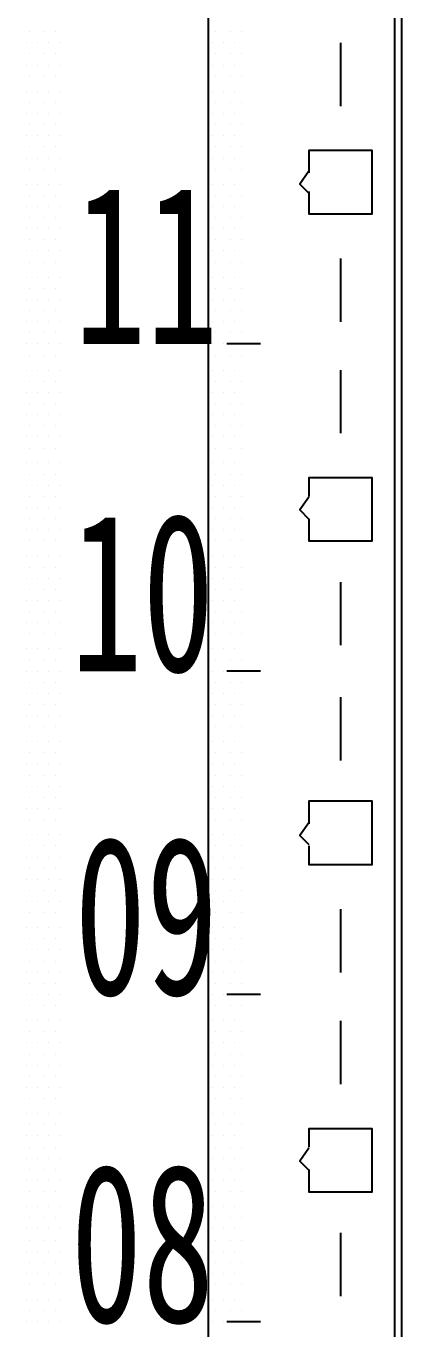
# Model space of a CAD drawing. Header units: metres. Extents: x 17 to 1264, y 17 to 859.
# Drawn here: x 324.4 to 339, y 232.9 to 283.3 of the extents above; entities that cross this region are included whole.
import ezdxf

# ---------------------------------------------------------------- set-up
doc = ezdxf.new("R2010")
doc.units = ezdxf.units.M
for name, color, linetype in [('LINES', 7, 'Continuous'), ('POLYLINES', 4, 'Continuous'), ('TEXTS', 3, 'Continuous')]:
    doc.layers.add(name, color=color, linetype=linetype)

msp = doc.modelspace()

# ---------------------------------------------------------------- linework, layer by layer
at = {"layer": 'LINES'}
for p, q in [((338.97, 144.86), (338.97, 740.16)), ((324.57, 283.1), (324.57, 283.1)), ((325.15, 283.1), (325.15, 283.1)), ((325.58, 283.1), (325.58, 283.1)), ((331.77, 283.1), (331.77, 283.1)), ((332.35, 283.1), (332.35, 283.1)), ((332.78, 283.1), (332.78, 283.1)), ((324.43, 282.67), (324.43, 282.67)), ((324.86, 282.67), (324.86, 282.67)), ((325.29, 282.67), (325.29, 282.67)), ((325.72, 282.67), (325.72, 282.67)), ((331.63, 282.67), (331.63, 282.67)), ((332.06, 282.67), (332.06, 282.67)), ((332.49, 282.67), (332.49, 282.67)), ((336.59, 282.67), (336.59, 280.22)), ((324.57, 282.24), (324.57, 282.24)), ((325.15, 282.24), (325.15, 282.24)), ((325.58, 282.24), (325.58, 282.24)), ((331.77, 282.24), (331.77, 282.24)), ((332.35, 282.24), (332.35, 282.24)), ((332.78, 282.24), (332.78, 282.24)), ((324.43, 281.81), (324.43, 281.81)), ((324.86, 281.81), (324.86, 281.81)), ((325.29, 281.81), (325.29, 281.81)), ((325.72, 281.81), (325.72, 281.81)), ((331.63, 281.81), (331.63, 281.81)), ((332.06, 281.81), (332.06, 281.81)), ((332.49, 281.81), (332.49, 281.81)), ((324.57, 281.38), (324.57, 281.38)), ((325.15, 281.38), (325.15, 281.38)), ((325.58, 281.38), (325.58, 281.38)), ((331.77, 281.38), (331.77, 281.38)), ((332.35, 281.38), (332.35, 281.38)), ((332.78, 281.38), (332.78, 281.38)), ((324.43, 280.8), (324.43, 280.8)), ((324.86, 280.8), (324.86, 280.8)), ((325.29, 280.8), (325.29, 280.8)), ((325.72, 280.8), (325.72, 280.8)), ((331.63, 280.8), (331.63, 280.8)), ((332.06, 280.8), (332.06, 280.8)), ((332.49, 280.8), (332.49, 280.8)), ((324.57, 280.37), (324.57, 280.37)), ((325.15, 280.37), (325.15, 280.37)), ((325.58, 280.37), (325.58, 280.37)), ((331.77, 280.37), (331.77, 280.37)), ((332.35, 280.37), (332.35, 280.37)), ((332.78, 280.37), (332.78, 280.37)), ((324.43, 279.94), (324.43, 279.94)), ((324.86, 279.94), (324.86, 279.94)), ((325.29, 279.94), (325.29, 279.94)), ((325.72, 279.94), (325.72, 279.94)), ((331.63, 279.94), (331.63, 279.94)), ((332.06, 279.94), (332.06, 279.94)), ((332.49, 279.94), (332.49, 279.94)), ((324.43, 279.07), (324.43, 279.07)), ((324.57, 279.5), (324.57, 279.5)), ((324.86, 279.07), (324.86, 279.07)), ((325.15, 279.5), (325.15, 279.5)), ((325.29, 279.07), (325.29, 279.07)), ((325.58, 279.5), (325.58, 279.5)), ((325.72, 279.07), (325.72, 279.07)), ((331.63, 279.07), (331.63, 279.07)), ((331.77, 279.5), (331.77, 279.5)), ((332.06, 279.07), (332.06, 279.07)), ((332.35, 279.5), (332.35, 279.5)), ((332.49, 279.07), (332.49, 279.07)), ((332.78, 279.5), (332.78, 279.5)), ((324.57, 278.64), (324.57, 278.64)), ((325.15, 278.64), (325.15, 278.64)), ((325.58, 278.64), (325.58, 278.64)), ((331.77, 278.64), (331.77, 278.64)), ((332.35, 278.64), (332.35, 278.64)), ((332.78, 278.64), (332.78, 278.64)), ((324.43, 278.21), (324.43, 278.21)), ((324.86, 278.21), (324.86, 278.21)), ((325.29, 278.21), (325.29, 278.21)), ((325.72, 278.21), (325.72, 278.21)), ((331.63, 278.21), (331.63, 278.21)), ((332.06, 278.21), (332.06, 278.21)), ((332.49, 278.21), (332.49, 278.21)), ((324.57, 277.78), (324.57, 277.78)), ((325.15, 277.78), (325.15, 277.78)), ((325.58, 277.78), (325.58, 277.78)), ((331.77, 277.78), (331.77, 277.78)), ((332.35, 277.78), (332.35, 277.78)), ((332.78, 277.78), (332.78, 277.78)), ((324.43, 277.2), (324.43, 277.2)), ((324.86, 277.2), (324.86, 277.2)), ((325.29, 277.2), (325.29, 277.2)), ((325.72, 277.2), (325.72, 277.2)), ((331.63, 277.2), (331.63, 277.2)), ((332.06, 277.2), (332.06, 277.2)), ((332.49, 277.2), (332.49, 277.2)), ((324.57, 276.77), (324.57, 276.77)), ((325.15, 276.77), (325.15, 276.77)), ((325.58, 276.77), (325.58, 276.77)), ((331.77, 276.77), (331.77, 276.77)), ((332.35, 276.77), (332.35, 276.77)), ((332.78, 276.77), (332.78, 276.77)), ((324.43, 276.34), (324.43, 276.34)), ((324.86, 276.34), (324.86, 276.34)), ((325.29, 276.34), (325.29, 276.34)), ((325.72, 276.34), (325.72, 276.34)), ((331.63, 276.34), (331.63, 276.34)), ((332.06, 276.34), (332.06, 276.34)), ((332.49, 276.34), (332.49, 276.34)), ((324.57, 275.9), (324.57, 275.9)), ((325.15, 275.9), (325.15, 275.9)), ((325.58, 275.9), (325.58, 275.9)), ((331.77, 275.9), (331.77, 275.9)), ((332.35, 275.9), (332.35, 275.9)), ((332.78, 275.9), (332.78, 275.9)), ((324.43, 275.47), (324.43, 275.47)), ((324.57, 275.04), (324.57, 275.04)), ((324.86, 275.47), (324.86, 275.47)), ((325.15, 275.04), (325.15, 275.04)), ((325.29, 275.47), (325.29, 275.47)), ((325.58, 275.04), (325.58, 275.04)), ((325.72, 275.47), (325.72, 275.47)), ((331.63, 275.47), (331.63, 275.47)), ((331.77, 275.04), (331.77, 275.04)), ((332.06, 275.47), (332.06, 275.47)), ((332.35, 275.04), (332.35, 275.04)), ((332.49, 275.47), (332.49, 275.47)), ((332.78, 275.04), (332.78, 275.04)), ((324.43, 274.61), (324.43, 274.61)), ((324.86, 274.61), (324.86, 274.61)), ((325.29, 274.61), (325.29, 274.61)), ((325.72, 274.61), (325.72, 274.61)), ((331.63, 274.61), (331.63, 274.61)), ((332.06, 274.61), (332.06, 274.61)), ((332.49, 274.61), (332.49, 274.61)), ((324.57, 274.18), (324.57, 274.18)), ((325.15, 274.18), (325.15, 274.18)), ((325.58, 274.18), (325.58, 274.18)), ((331.77, 274.18), (331.77, 274.18)), ((332.35, 274.18), (332.35, 274.18)), ((332.78, 274.18), (332.78, 274.18)), ((336.59, 274.32), (336.59, 271.87)), ((324.43, 273.6), (324.43, 273.6)), ((324.86, 273.6), (324.86, 273.6)), ((325.29, 273.6), (325.29, 273.6)), ((325.72, 273.6), (325.72, 273.6)), ((331.63, 273.6), (331.63, 273.6)), ((332.06, 273.6), (332.06, 273.6)), ((332.49, 273.6), (332.49, 273.6)), ((324.57, 273.17), (324.57, 273.17)), ((325.15, 273.17), (325.15, 273.17)), ((325.58, 273.17), (325.58, 273.17)), ((331.77, 273.17), (331.77, 273.17)), ((332.35, 273.17), (332.35, 273.17)), ((332.78, 273.17), (332.78, 273.17)), ((324.43, 272.74), (324.43, 272.74)), ((324.86, 272.74), (324.86, 272.74)), ((325.29, 272.74), (325.29, 272.74)), ((325.72, 272.74), (325.72, 272.74)), ((331.63, 272.74), (331.63, 272.74)), ((332.06, 272.74), (332.06, 272.74)), ((332.49, 272.74), (332.49, 272.74)), ((324.57, 272.3), (324.57, 272.3)), ((325.15, 272.3), (325.15, 272.3)), ((325.58, 272.3), (325.58, 272.3)), ((331.77, 272.3), (331.77, 272.3)), ((332.35, 272.3), (332.35, 272.3)), ((332.78, 272.3), (332.78, 272.3)), ((324.43, 271.87), (324.43, 271.87)), ((324.86, 271.87), (324.86, 271.87)), ((325.29, 271.87), (325.29, 271.87)), ((325.72, 271.87), (325.72, 271.87)), ((331.63, 271.87), (331.63, 271.87)), ((332.06, 271.87), (332.06, 271.87)), ((332.49, 271.87), (332.49, 271.87)), ((324.43, 271.01), (324.43, 271.01)), ((324.57, 271.44), (324.57, 271.44)), ((324.86, 271.01), (324.86, 271.01)), ((325.15, 271.44), (325.15, 271.44)), ((325.29, 271.01), (325.29, 271.01)), ((325.58, 271.44), (325.58, 271.44)), ((325.72, 271.01), (325.72, 271.01)), ((331.63, 271.01), (331.63, 271.01)), ((331.77, 271.44), (331.77, 271.44)), ((332.06, 271.01), (332.06, 271.01)), ((333.5, 271.01), (332.2, 271.01)), ((332.35, 271.44), (332.35, 271.44)), ((332.49, 271.01), (332.49, 271.01)), ((332.78, 271.44), (332.78, 271.44)), ((324.57, 270.58), (324.57, 270.58)), ((325.15, 270.58), (325.15, 270.58)), ((325.58, 270.58), (325.58, 270.58)), ((331.77, 270.58), (331.77, 270.58)), ((332.35, 270.58), (332.35, 270.58)), ((332.78, 270.58), (332.78, 270.58)), ((324.43, 270), (324.43, 270)), ((324.86, 270), (324.86, 270)), ((325.29, 270), (325.29, 270)), ((325.72, 270), (325.72, 270)), ((331.63, 270), (331.63, 270)), ((332.06, 270), (332.06, 270)), ((332.49, 270), (332.49, 270)), ((336.59, 270), (336.59, 267.55)), ((324.57, 269.57), (324.57, 269.57)), ((325.15, 269.57), (325.15, 269.57)), ((325.58, 269.57), (325.58, 269.57)), ((331.77, 269.57), (331.77, 269.57)), ((332.35, 269.57), (332.35, 269.57)), ((332.78, 269.57), (332.78, 269.57)), ((324.43, 269.14), (324.43, 269.14)), ((324.86, 269.14), (324.86, 269.14)), ((325.29, 269.14), (325.29, 269.14)), ((325.72, 269.14), (325.72, 269.14)), ((331.63, 269.14), (331.63, 269.14)), ((332.06, 269.14), (332.06, 269.14)), ((332.49, 269.14), (332.49, 269.14)), ((324.57, 268.7), (324.57, 268.7)), ((325.15, 268.7), (325.15, 268.7)), ((325.58, 268.7), (325.58, 268.7)), ((331.77, 268.7), (331.77, 268.7)), ((332.35, 268.7), (332.35, 268.7)), ((332.78, 268.7), (332.78, 268.7)), ((324.43, 268.27), (324.43, 268.27)), ((324.86, 268.27), (324.86, 268.27)), ((325.29, 268.27), (325.29, 268.27)), ((325.72, 268.27), (325.72, 268.27)), ((331.63, 268.27), (331.63, 268.27)), ((332.06, 268.27), (332.06, 268.27)), ((332.49, 268.27), (332.49, 268.27)), ((324.57, 267.84), (324.57, 267.84)), ((325.15, 267.84), (325.15, 267.84)), ((325.58, 267.84), (325.58, 267.84)), ((331.77, 267.84), (331.77, 267.84)), ((332.35, 267.84), (332.35, 267.84)), ((332.78, 267.84), (332.78, 267.84)), ((324.43, 267.41), (324.43, 267.41)), ((324.57, 266.98), (324.57, 266.98)), ((324.86, 267.41), (324.86, 267.41)), ((325.15, 266.98), (325.15, 266.98)), ((325.29, 267.41), (325.29, 267.41)), ((325.58, 266.98), (325.58, 266.98)), ((325.72, 267.41), (325.72, 267.41)), ((331.63, 267.41), (331.63, 267.41)), ((331.77, 266.98), (331.77, 266.98)), ((332.06, 267.41), (332.06, 267.41)), ((332.35, 266.98), (332.35, 266.98)), ((332.49, 267.41), (332.49, 267.41)), ((332.78, 266.98), (332.78, 266.98)), ((324.43, 266.4), (324.43, 266.4)), ((324.57, 265.97), (324.57, 265.97)), ((324.86, 266.4), (324.86, 266.4)), ((325.15, 265.97), (325.15, 265.97)), ((325.29, 266.4), (325.29, 266.4)), ((325.58, 265.97), (325.58, 265.97)), ((325.72, 266.4), (325.72, 266.4)), ((331.63, 266.4), (331.63, 266.4)), ((331.77, 265.97), (331.77, 265.97)), ((332.06, 266.4), (332.06, 266.4)), ((332.35, 265.97), (332.35, 265.97)), ((332.49, 266.4), (332.49, 266.4)), ((332.78, 265.97), (332.78, 265.97)), ((324.43, 265.54), (324.43, 265.54)), ((324.86, 265.54), (324.86, 265.54)), ((325.29, 265.54), (325.29, 265.54)), ((325.72, 265.54), (325.72, 265.54)), ((331.63, 265.54), (331.63, 265.54)), ((332.06, 265.54), (332.06, 265.54)), ((332.49, 265.54), (332.49, 265.54)), ((324.57, 265.1), (324.57, 265.1)), ((325.15, 265.1), (325.15, 265.1)), ((325.58, 265.1), (325.58, 265.1)), ((331.77, 265.1), (331.77, 265.1)), ((332.35, 265.1), (332.35, 265.1)), ((332.78, 265.1), (332.78, 265.1)), ((324.43, 264.67), (324.43, 264.67)), ((324.86, 264.67), (324.86, 264.67)), ((325.29, 264.67), (325.29, 264.67)), ((325.72, 264.67), (325.72, 264.67)), ((331.63, 264.67), (331.63, 264.67)), ((332.06, 264.67), (332.06, 264.67)), ((332.49, 264.67), (332.49, 264.67)), ((324.57, 264.24), (324.57, 264.24)), ((325.15, 264.24), (325.15, 264.24)), ((325.58, 264.24), (325.58, 264.24)), ((331.77, 264.24), (331.77, 264.24)), ((332.35, 264.24), (332.35, 264.24)), ((332.78, 264.24), (332.78, 264.24)), ((324.43, 263.81), (324.43, 263.81)), ((324.57, 263.38), (324.57, 263.38)), ((324.86, 263.81), (324.86, 263.81)), ((325.15, 263.38), (325.15, 263.38)), ((325.29, 263.81), (325.29, 263.81)), ((325.58, 263.38), (325.58, 263.38)), ((325.72, 263.81), (325.72, 263.81)), ((331.63, 263.81), (331.63, 263.81)), ((331.77, 263.38), (331.77, 263.38)), ((332.06, 263.81), (332.06, 263.81)), ((332.35, 263.38), (332.35, 263.38)), ((332.49, 263.81), (332.49, 263.81)), ((332.78, 263.38), (332.78, 263.38)), ((324.43, 262.8), (324.43, 262.8)), ((324.57, 262.37), (324.57, 262.37)), ((324.86, 262.8), (324.86, 262.8)), ((325.15, 262.37), (325.15, 262.37)), ((325.29, 262.8), (325.29, 262.8)), ((325.58, 262.37), (325.58, 262.37)), ((325.72, 262.8), (325.72, 262.8)), ((331.63, 262.8), (331.63, 262.8)), ((331.77, 262.37), (331.77, 262.37)), ((332.06, 262.8), (332.06, 262.8)), ((332.35, 262.37), (332.35, 262.37)), ((332.49, 262.8), (332.49, 262.8)), ((332.78, 262.37), (332.78, 262.37)), ((324.43, 261.94), (324.43, 261.94)), ((324.86, 261.94), (324.86, 261.94)), ((325.29, 261.94), (325.29, 261.94)), ((325.72, 261.94), (325.72, 261.94)), ((331.63, 261.94), (331.63, 261.94)), ((332.06, 261.94), (332.06, 261.94)), ((332.49, 261.94), (332.49, 261.94)), ((324.57, 261.5), (324.57, 261.5)), ((325.15, 261.5), (325.15, 261.5)), ((325.58, 261.5), (325.58, 261.5)), ((331.77, 261.5), (331.77, 261.5)), ((332.35, 261.5), (332.35, 261.5)), ((332.78, 261.5), (332.78, 261.5)), ((336.59, 261.79), (336.59, 259.34)), ((324.43, 261.07), (324.43, 261.07)), ((324.86, 261.07), (324.86, 261.07)), ((325.29, 261.07), (325.29, 261.07)), ((325.72, 261.07), (325.72, 261.07)), ((331.63, 261.07), (331.63, 261.07)), ((332.06, 261.07), (332.06, 261.07)), ((332.49, 261.07), (332.49, 261.07)), ((324.57, 260.64), (324.57, 260.64)), ((325.15, 260.64), (325.15, 260.64)), ((325.58, 260.64), (325.58, 260.64)), ((331.77, 260.64), (331.77, 260.64)), ((332.35, 260.64), (332.35, 260.64)), ((332.78, 260.64), (332.78, 260.64)), ((324.43, 260.21), (324.43, 260.21)), ((324.86, 260.21), (324.86, 260.21)), ((325.29, 260.21), (325.29, 260.21)), ((325.72, 260.21), (325.72, 260.21)), ((331.63, 260.21), (331.63, 260.21)), ((332.06, 260.21), (332.06, 260.21)), ((332.49, 260.21), (332.49, 260.21)), ((324.57, 259.78), (324.57, 259.78)), ((325.15, 259.78), (325.15, 259.78)), ((325.58, 259.78), (325.58, 259.78)), ((331.77, 259.78), (331.77, 259.78)), ((332.35, 259.78), (332.35, 259.78)), ((332.78, 259.78), (332.78, 259.78)), ((324.43, 259.2), (324.43, 259.2)), ((324.86, 259.2), (324.86, 259.2)), ((325.29, 259.2), (325.29, 259.2)), ((325.72, 259.2), (325.72, 259.2)), ((331.63, 259.2), (331.63, 259.2)), ((332.06, 259.2), (332.06, 259.2)), ((332.49, 259.2), (332.49, 259.2)), ((324.43, 258.34), (324.43, 258.34)), ((324.57, 258.77), (324.57, 258.77)), ((324.86, 258.34), (324.86, 258.34)), ((325.15, 258.77), (325.15, 258.77)), ((325.29, 258.34), (325.29, 258.34)), ((325.58, 258.77), (325.58, 258.77)), ((325.72, 258.34), (325.72, 258.34)), ((331.63, 258.34), (331.63, 258.34)), ((331.77, 258.77), (331.77, 258.77)), ((332.06, 258.34), (332.06, 258.34)), ((333.5, 258.34), (332.2, 258.34)), ((332.35, 258.77), (332.35, 258.77)), ((332.49, 258.34), (332.49, 258.34)), ((332.78, 258.77), (332.78, 258.77)), ((324.57, 257.9), (324.57, 257.9)), ((325.15, 257.9), (325.15, 257.9)), ((325.58, 257.9), (325.58, 257.9)), ((331.77, 257.9), (331.77, 257.9)), ((332.35, 257.9), (332.35, 257.9)), ((332.78, 257.9), (332.78, 257.9)), ((324.43, 257.47), (324.43, 257.47)), ((324.86, 257.47), (324.86, 257.47)), ((325.29, 257.47), (325.29, 257.47)), ((325.72, 257.47), (325.72, 257.47)), ((331.63, 257.47), (331.63, 257.47)), ((332.06, 257.47), (332.06, 257.47)), ((332.49, 257.47), (332.49, 257.47)), ((336.59, 257.33), (336.59, 254.88)), ((324.57, 257.04), (324.57, 257.04)), ((325.15, 257.04), (325.15, 257.04)), ((325.58, 257.04), (325.58, 257.04)), ((331.77, 257.04), (331.77, 257.04)), ((332.35, 257.04), (332.35, 257.04)), ((332.78, 257.04), (332.78, 257.04)), ((324.43, 256.61), (324.43, 256.61)), ((324.86, 256.61), (324.86, 256.61)), ((325.29, 256.61), (325.29, 256.61)), ((325.72, 256.61), (325.72, 256.61)), ((331.63, 256.61), (331.63, 256.61)), ((332.06, 256.61), (332.06, 256.61)), ((332.49, 256.61), (332.49, 256.61)), ((324.57, 256.18), (324.57, 256.18)), ((325.15, 256.18), (325.15, 256.18)), ((325.58, 256.18), (325.58, 256.18)), ((331.77, 256.18), (331.77, 256.18)), ((332.35, 256.18), (332.35, 256.18)), ((332.78, 256.18), (332.78, 256.18)), ((324.43, 255.6), (324.43, 255.6)), ((324.86, 255.6), (324.86, 255.6)), ((325.29, 255.6), (325.29, 255.6)), ((325.72, 255.6), (325.72, 255.6)), ((331.63, 255.6), (331.63, 255.6)), ((332.06, 255.6), (332.06, 255.6)), ((332.49, 255.6), (332.49, 255.6)), ((324.57, 255.17), (324.57, 255.17)), ((325.15, 255.17), (325.15, 255.17)), ((325.58, 255.17), (325.58, 255.17)), ((331.77, 255.17), (331.77, 255.17)), ((332.35, 255.17), (332.35, 255.17)), ((332.78, 255.17), (332.78, 255.17)), ((324.43, 254.74), (324.43, 254.74)), ((324.57, 254.3), (324.57, 254.3)), ((324.86, 254.74), (324.86, 254.74)), ((325.15, 254.3), (325.15, 254.3)), ((325.29, 254.74), (325.29, 254.74)), ((325.58, 254.3), (325.58, 254.3)), ((325.72, 254.74), (325.72, 254.74)), ((331.63, 254.74), (331.63, 254.74)), ((331.77, 254.3), (331.77, 254.3)), ((332.06, 254.74), (332.06, 254.74)), ((332.35, 254.3), (332.35, 254.3)), ((332.49, 254.74), (332.49, 254.74)), ((332.78, 254.3), (332.78, 254.3)), ((324.43, 253.87), (324.43, 253.87)), ((324.86, 253.87), (324.86, 253.87)), ((325.29, 253.87), (325.29, 253.87)), ((325.72, 253.87), (325.72, 253.87)), ((331.63, 253.87), (331.63, 253.87)), ((332.06, 253.87), (332.06, 253.87)), ((332.49, 253.87), (332.49, 253.87)), ((324.57, 253.44), (324.57, 253.44)), ((325.15, 253.44), (325.15, 253.44)), ((325.58, 253.44), (325.58, 253.44)), ((331.77, 253.44), (331.77, 253.44)), ((332.35, 253.44), (332.35, 253.44)), ((332.78, 253.44), (332.78, 253.44)), ((324.43, 253.01), (324.43, 253.01)), ((324.86, 253.01), (324.86, 253.01)), ((325.29, 253.01), (325.29, 253.01)), ((325.72, 253.01), (325.72, 253.01)), ((331.63, 253.01), (331.63, 253.01)), ((332.06, 253.01), (332.06, 253.01)), ((332.49, 253.01), (332.49, 253.01)), ((324.57, 252.58), (324.57, 252.58)), ((325.15, 252.58), (325.15, 252.58)), ((325.58, 252.58), (325.58, 252.58)), ((331.77, 252.58), (331.77, 252.58)), ((332.35, 252.58), (332.35, 252.58)), ((332.78, 252.58), (332.78, 252.58)), ((324.43, 252), (324.43, 252)), ((324.86, 252), (324.86, 252)), ((325.29, 252), (325.29, 252)), ((325.72, 252), (325.72, 252)), ((331.63, 252), (331.63, 252)), ((332.06, 252), (332.06, 252)), ((332.49, 252), (332.49, 252)), ((324.57, 251.57), (324.57, 251.57)), ((325.15, 251.57), (325.15, 251.57)), ((325.58, 251.57), (325.58, 251.57)), ((331.77, 251.57), (331.77, 251.57)), ((332.35, 251.57), (332.35, 251.57)), ((332.78, 251.57), (332.78, 251.57)), ((324.43, 251.14), (324.43, 251.14)), ((324.86, 251.14), (324.86, 251.14)), ((325.29, 251.14), (325.29, 251.14)), ((325.72, 251.14), (325.72, 251.14)), ((331.63, 251.14), (331.63, 251.14)), ((332.06, 251.14), (332.06, 251.14)), ((332.49, 251.14), (332.49, 251.14)), ((324.43, 250.27), (324.43, 250.27)), ((324.57, 250.7), (324.57, 250.7)), ((324.86, 250.27), (324.86, 250.27)), ((325.15, 250.7), (325.15, 250.7)), ((325.29, 250.27), (325.29, 250.27)), ((325.58, 250.7), (325.58, 250.7)), ((325.72, 250.27), (325.72, 250.27)), ((331.63, 250.27), (331.63, 250.27)), ((331.77, 250.7), (331.77, 250.7)), ((332.06, 250.27), (332.06, 250.27)), ((332.35, 250.7), (332.35, 250.7)), ((332.49, 250.27), (332.49, 250.27)), ((332.78, 250.7), (332.78, 250.7)), ((324.57, 249.84), (324.57, 249.84)), ((325.15, 249.84), (325.15, 249.84)), ((325.58, 249.84), (325.58, 249.84)), ((331.77, 249.84), (331.77, 249.84)), ((332.35, 249.84), (332.35, 249.84)), ((332.78, 249.84), (332.78, 249.84)), ((324.43, 249.41), (324.43, 249.41)), ((324.86, 249.41), (324.86, 249.41)), ((325.29, 249.41), (325.29, 249.41)), ((325.72, 249.41), (325.72, 249.41)), ((331.63, 249.41), (331.63, 249.41)), ((332.06, 249.41), (332.06, 249.41)), ((332.49, 249.41), (332.49, 249.41)), ((324.57, 248.98), (324.57, 248.98)), ((325.15, 248.98), (325.15, 248.98)), ((325.58, 248.98), (325.58, 248.98)), ((331.77, 248.98), (331.77, 248.98)), ((332.35, 248.98), (332.35, 248.98)), ((332.78, 248.98), (332.78, 248.98)), ((336.59, 249.12), (336.59, 246.67)), ((324.43, 248.4), (324.43, 248.4)), ((324.86, 248.4), (324.86, 248.4)), ((325.29, 248.4), (325.29, 248.4)), ((325.72, 248.4), (325.72, 248.4)), ((331.63, 248.4), (331.63, 248.4)), ((332.06, 248.4), (332.06, 248.4)), ((332.49, 248.4), (332.49, 248.4)), ((324.57, 247.97), (324.57, 247.97)), ((325.15, 247.97), (325.15, 247.97)), ((325.58, 247.97), (325.58, 247.97)), ((331.77, 247.97), (331.77, 247.97)), ((332.35, 247.97), (332.35, 247.97)), ((332.78, 247.97), (332.78, 247.97)), ((324.43, 247.54), (324.43, 247.54)), ((324.86, 247.54), (324.86, 247.54)), ((325.29, 247.54), (325.29, 247.54)), ((325.72, 247.54), (325.72, 247.54)), ((331.63, 247.54), (331.63, 247.54)), ((332.06, 247.54), (332.06, 247.54)), ((332.49, 247.54), (332.49, 247.54)), ((324.57, 247.1), (324.57, 247.1)), ((325.15, 247.1), (325.15, 247.1)), ((325.58, 247.1), (325.58, 247.1)), ((331.77, 247.1), (331.77, 247.1)), ((332.35, 247.1), (332.35, 247.1)), ((332.78, 247.1), (332.78, 247.1)), ((324.43, 246.67), (324.43, 246.67)), ((324.57, 246.24), (324.57, 246.24)), ((324.86, 246.67), (324.86, 246.67)), ((325.15, 246.24), (325.15, 246.24)), ((325.29, 246.67), (325.29, 246.67)), ((325.58, 246.24), (325.58, 246.24)), ((325.72, 246.67), (325.72, 246.67)), ((331.63, 246.67), (331.63, 246.67)), ((331.77, 246.24), (331.77, 246.24)), ((332.06, 246.67), (332.06, 246.67)), ((332.35, 246.24), (332.35, 246.24)), ((332.49, 246.67), (332.49, 246.67)), ((332.78, 246.24), (332.78, 246.24)), ((324.43, 245.81), (324.43, 245.81)), ((324.86, 245.81), (324.86, 245.81)), ((325.29, 245.81), (325.29, 245.81)), ((325.72, 245.81), (325.72, 245.81)), ((331.63, 245.81), (331.63, 245.81)), ((332.06, 245.81), (332.06, 245.81)), ((333.5, 245.81), (332.2, 245.81)), ((332.49, 245.81), (332.49, 245.81)), ((324.57, 245.38), (324.57, 245.38)), ((325.15, 245.38), (325.15, 245.38)), ((325.58, 245.38), (325.58, 245.38)), ((331.77, 245.38), (331.77, 245.38)), ((332.35, 245.38), (332.35, 245.38)), ((332.78, 245.38), (332.78, 245.38)), ((324.43, 244.8), (324.43, 244.8)), ((324.86, 244.8), (324.86, 244.8)), ((325.29, 244.8), (325.29, 244.8)), ((325.72, 244.8), (325.72, 244.8)), ((331.63, 244.8), (331.63, 244.8)), ((332.06, 244.8), (332.06, 244.8)), ((332.49, 244.8), (332.49, 244.8)), ((336.59, 244.8), (336.59, 242.35)), ((324.57, 244.37), (324.57, 244.37)), ((325.15, 244.37), (325.15, 244.37)), ((325.58, 244.37), (325.58, 244.37)), ((331.77, 244.37), (331.77, 244.37)), ((332.35, 244.37), (332.35, 244.37)), ((332.78, 244.37), (332.78, 244.37)), ((324.43, 243.94), (324.43, 243.94)), ((324.86, 243.94), (324.86, 243.94)), ((325.29, 243.94), (325.29, 243.94)), ((325.72, 243.94), (325.72, 243.94)), ((331.63, 243.94), (331.63, 243.94)), ((332.06, 243.94), (332.06, 243.94)), ((332.49, 243.94), (332.49, 243.94)), ((324.57, 243.5), (324.57, 243.5)), ((325.15, 243.5), (325.15, 243.5)), ((325.58, 243.5), (325.58, 243.5)), ((331.77, 243.5), (331.77, 243.5)), ((332.35, 243.5), (332.35, 243.5)), ((332.78, 243.5), (332.78, 243.5)), ((324.43, 243.07), (324.43, 243.07)), ((324.86, 243.07), (324.86, 243.07)), ((325.29, 243.07), (325.29, 243.07)), ((325.72, 243.07), (325.72, 243.07)), ((331.63, 243.07), (331.63, 243.07)), ((332.06, 243.07), (332.06, 243.07)), ((332.49, 243.07), (332.49, 243.07)), ((324.43, 242.21), (324.43, 242.21)), ((324.57, 242.64), (324.57, 242.64)), ((324.86, 242.21), (324.86, 242.21)), ((325.15, 242.64), (325.15, 242.64)), ((325.29, 242.21), (325.29, 242.21)), ((325.58, 242.64), (325.58, 242.64)), ((325.72, 242.21), (325.72, 242.21)), ((331.63, 242.21), (331.63, 242.21)), ((331.77, 242.64), (331.77, 242.64)), ((332.06, 242.21), (332.06, 242.21)), ((332.35, 242.64), (332.35, 242.64)), ((332.49, 242.21), (332.49, 242.21)), ((332.78, 242.64), (332.78, 242.64)), ((324.57, 241.78), (324.57, 241.78)), ((325.15, 241.78), (325.15, 241.78)), ((325.58, 241.78), (325.58, 241.78)), ((331.77, 241.78), (331.77, 241.78)), ((332.35, 241.78), (332.35, 241.78)), ((332.78, 241.78), (332.78, 241.78)), ((324.43, 241.2), (324.43, 241.2)), ((324.86, 241.2), (324.86, 241.2)), ((325.29, 241.2), (325.29, 241.2)), ((325.72, 241.2), (325.72, 241.2)), ((331.63, 241.2), (331.63, 241.2)), ((332.06, 241.2), (332.06, 241.2)), ((332.49, 241.2), (332.49, 241.2)), ((324.57, 240.77), (324.57, 240.77)), ((325.15, 240.77), (325.15, 240.77)), ((325.58, 240.77), (325.58, 240.77)), ((331.77, 240.77), (331.77, 240.77)), ((332.35, 240.77), (332.35, 240.77)), ((332.78, 240.77), (332.78, 240.77)), ((324.43, 240.34), (324.43, 240.34)), ((324.86, 240.34), (324.86, 240.34)), ((325.29, 240.34), (325.29, 240.34)), ((325.72, 240.34), (325.72, 240.34)), ((331.63, 240.34), (331.63, 240.34)), ((332.06, 240.34), (332.06, 240.34)), ((332.49, 240.34), (332.49, 240.34)), ((324.57, 239.9), (324.57, 239.9)), ((325.15, 239.9), (325.15, 239.9)), ((325.58, 239.9), (325.58, 239.9)), ((331.77, 239.9), (331.77, 239.9)), ((332.35, 239.9), (332.35, 239.9)), ((332.78, 239.9), (332.78, 239.9)), ((324.43, 239.47), (324.43, 239.47)), ((324.86, 239.47), (324.86, 239.47)), ((325.29, 239.47), (325.29, 239.47)), ((325.72, 239.47), (325.72, 239.47)), ((331.63, 239.47), (331.63, 239.47)), ((332.06, 239.47), (332.06, 239.47)), ((332.49, 239.47), (332.49, 239.47)), ((324.57, 239.04), (324.57, 239.04)), ((325.15, 239.04), (325.15, 239.04)), ((325.58, 239.04), (325.58, 239.04)), ((331.77, 239.04), (331.77, 239.04)), ((332.35, 239.04), (332.35, 239.04)), ((332.78, 239.04), (332.78, 239.04)), ((324.43, 238.61), (324.43, 238.61)), ((324.57, 238.18), (324.57, 238.18)), ((324.86, 238.61), (324.86, 238.61)), ((325.15, 238.18), (325.15, 238.18)), ((325.29, 238.61), (325.29, 238.61)), ((325.58, 238.18), (325.58, 238.18)), ((325.72, 238.61), (325.72, 238.61)), ((331.63, 238.61), (331.63, 238.61)), ((331.77, 238.18), (331.77, 238.18)), ((332.06, 238.61), (332.06, 238.61)), ((332.35, 238.18), (332.35, 238.18)), ((332.49, 238.61), (332.49, 238.61)), ((332.78, 238.18), (332.78, 238.18)), ((324.43, 237.6), (324.43, 237.6)), ((324.57, 237.17), (324.57, 237.17)), ((324.86, 237.6), (324.86, 237.6)), ((325.15, 237.17), (325.15, 237.17)), ((325.29, 237.6), (325.29, 237.6)), ((325.58, 237.17), (325.58, 237.17)), ((325.72, 237.6), (325.72, 237.6)), ((331.63, 237.6), (331.63, 237.6)), ((331.77, 237.17), (331.77, 237.17)), ((332.06, 237.6), (332.06, 237.6)), ((332.35, 237.17), (332.35, 237.17)), ((332.49, 237.6), (332.49, 237.6)), ((332.78, 237.17), (332.78, 237.17)), ((324.43, 236.74), (324.43, 236.74)), ((324.86, 236.74), (324.86, 236.74)), ((325.29, 236.74), (325.29, 236.74)), ((325.72, 236.74), (325.72, 236.74)), ((331.63, 236.74), (331.63, 236.74)), ((332.06, 236.74), (332.06, 236.74)), ((332.49, 236.74), (332.49, 236.74)), ((324.57, 236.3), (324.57, 236.3)), ((325.15, 236.3), (325.15, 236.3)), ((325.58, 236.3), (325.58, 236.3)), ((331.77, 236.3), (331.77, 236.3)), ((332.35, 236.3), (332.35, 236.3)), ((332.78, 236.3), (332.78, 236.3)), ((336.59, 236.59), (336.59, 234.14)), ((324.43, 235.87), (324.43, 235.87)), ((324.86, 235.87), (324.86, 235.87)), ((325.29, 235.87), (325.29, 235.87)), ((325.72, 235.87), (325.72, 235.87)), ((331.63, 235.87), (331.63, 235.87)), ((332.06, 235.87), (332.06, 235.87)), ((332.49, 235.87), (332.49, 235.87)), ((324.57, 235.44), (324.57, 235.44)), ((325.15, 235.44), (325.15, 235.44)), ((325.58, 235.44), (325.58, 235.44)), ((331.77, 235.44), (331.77, 235.44)), ((332.35, 235.44), (332.35, 235.44)), ((332.78, 235.44), (332.78, 235.44)), ((324.43, 235.01), (324.43, 235.01)), ((324.86, 235.01), (324.86, 235.01)), ((325.29, 235.01), (325.29, 235.01)), ((325.72, 235.01), (325.72, 235.01)), ((331.63, 235.01), (331.63, 235.01)), ((332.06, 235.01), (332.06, 235.01)), ((332.49, 235.01), (332.49, 235.01)), ((324.57, 234.58), (324.57, 234.58)), ((325.15, 234.58), (325.15, 234.58)), ((325.58, 234.58), (325.58, 234.58)), ((331.77, 234.58), (331.77, 234.58)), ((332.35, 234.58), (332.35, 234.58)), ((332.78, 234.58), (332.78, 234.58)), ((324.43, 234), (324.43, 234)), ((324.86, 234), (324.86, 234)), ((325.29, 234), (325.29, 234)), ((325.72, 234), (325.72, 234)), ((331.63, 234), (331.63, 234)), ((332.06, 234), (332.06, 234)), ((332.49, 234), (332.49, 234)), ((324.43, 233.14), (324.43, 233.14)), ((324.57, 233.57), (324.57, 233.57)), ((324.86, 233.14), (324.86, 233.14)), ((325.15, 233.57), (325.15, 233.57)), ((325.29, 233.14), (325.29, 233.14)), ((325.58, 233.57), (325.58, 233.57)), ((325.72, 233.14), (325.72, 233.14)), ((331.63, 233.14), (331.63, 233.14)), ((331.77, 233.57), (331.77, 233.57)), ((332.06, 233.14), (332.06, 233.14)), ((333.5, 233.14), (332.2, 233.14)), ((332.35, 233.57), (332.35, 233.57)), ((332.49, 233.14), (332.49, 233.14)), ((332.78, 233.57), (332.78, 233.57))]:
    msp.add_line(p, q, dxfattribs=at)
at = {"layer": 'POLYLINES'}
for points in [[(331.48, 740.16), (331.48, 598.18), (331.48, 144.86)], [(338.68, 722.88), (338.68, 583.92), (338.68, 144.86)], [(335.37, 276.91), (335.37, 276.05), (337.82, 276.05), (337.82, 278.5), (335.37, 278.5), (335.37, 277.63)], [(335.37, 277.7), (335.02, 277.2), (335.37, 276.85)], [(335.37, 264.24), (335.37, 263.38), (337.82, 263.38), (337.82, 265.82), (335.37, 265.82), (335.37, 265.1)], [(335.37, 265.08), (335.02, 264.59), (335.37, 264.23)], [(335.37, 251.57), (335.37, 250.85), (337.82, 250.85), (337.82, 253.3), (335.37, 253.3), (335.37, 252.43)], [(335.37, 252.47), (335.02, 251.97), (335.37, 251.62)], [(335.37, 239.04), (335.37, 238.18), (337.82, 238.18), (337.82, 240.62), (335.37, 240.62), (335.37, 239.9)], [(335.37, 239.86), (335.02, 239.36), (335.37, 239.01)]]:
    msp.add_lwpolyline(points, dxfattribs=at)

# ---------------------------------------------------------------- texts
at = {"layer": 'TEXTS', "width": 0.666667}
for s, p in [('11', (326.3, 271.01)), ('10', (326.15, 258.33)), ('09', (326.3, 245.81)), ('08', (326.15, 233.13))]:
    msp.add_text(s, height=6.13, dxfattribs=at).set_placement(p)

doc.saveas('drawing.dxf')
